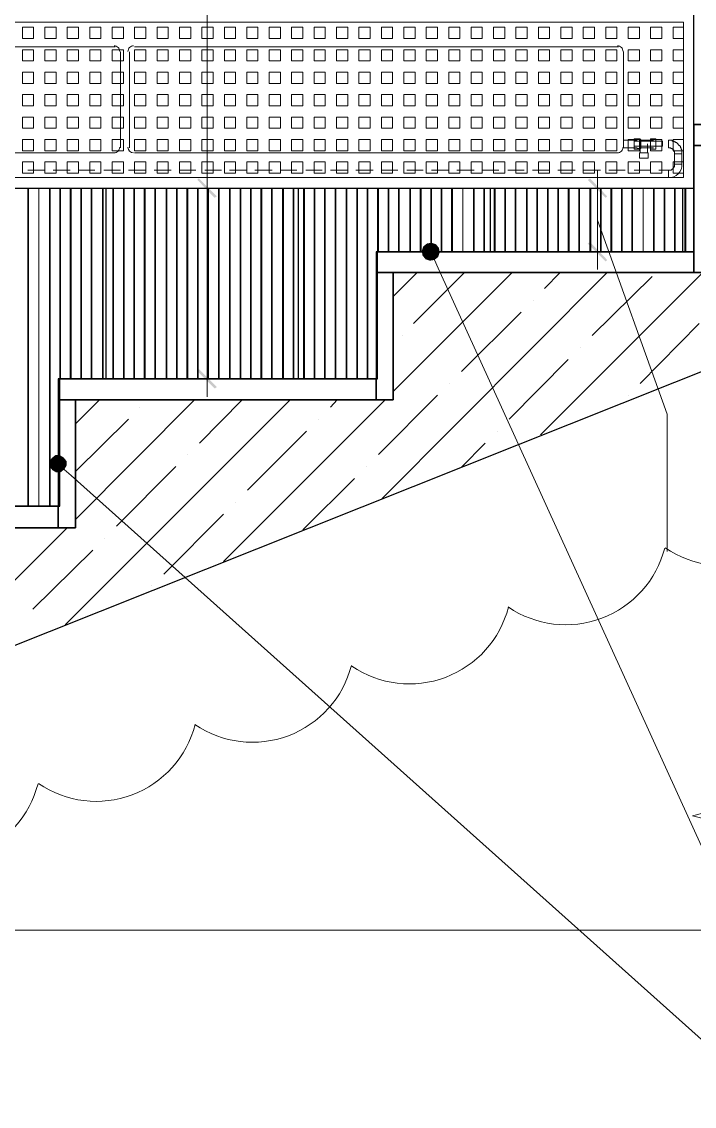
# Model space of a CAD drawing. Header units: millimetres. Extents: x -356862 to 418287, y 0 to 839748.
# Drawn here: x 326148 to 328052, y 775270 to 778339 of the extents above; entities that cross this region are included whole.
import ezdxf

# ---------------------------------------------------------------- set-up
doc = ezdxf.new("R2010")
doc.units = ezdxf.units.MM
doc.layers.add('PDF _Геометрия', color=7, linetype='Continuous', true_color=0xbababa)
doc.layers.add('PDF _Сплошная заливка', color=7, linetype='Continuous', true_color=0xf50000)

msp = doc.modelspace()

# ---------------------------------------------------------------- linework, layer by layer
at = {"layer": 'PDF _Геометрия', "color": 7, "lineweight": 18}
for points in [[(326672.7163, 779417.9256), (326672.7163, 778319.2361)], [(326672.7163, 778418.732), (326672.7163, 777817.5224)], [(326672.7163, 777919.1353), (326672.7163, 777277.7038)], [(327777.7566, 777637.5828), (327777.7566, 777919.1353)], [(326674.8332, 777868.3288), (326621.9098, 777868.3288), (326422.9179, 777868.3288)], [(327756.5872, 777868.3288), (327828.563, 777868.3288)], [(327777.7566, 777777.3006), (327974.6316, 777229.0143), (327974.6316, 776839.4982)], [(327756.5872, 777688.3893), (327828.563, 777688.3893)], [(326405.9824, 777328.5103), (326621.9098, 777328.5103)]]:
    msp.add_lwpolyline(points, dxfattribs=at)
at = {"layer": 'PDF _Геометрия', "color": 150, "lineweight": 30, "true_color": 0x0080ff}
for points in [[(325355.9824, 776608.7522), (325355.9824, 776968.6312), (325654.4703, 776968.6312), (325955.0751, 776968.6312), (326255.68, 776968.6312), (326255.68, 777328.5103), (326556.2848, 777328.5103), (326854.7727, 777328.5103), (327155.3776, 777328.5103), (327155.3776, 777688.3893), (327455.9824, 777688.3893), (327756.5872, 777688.3893), (328050.8413, 777688.3893), (328050.8413, 778048.2683), (328806.5872, 778048.2683), (328806.5872, 778768.0264), (328956.8897, 778768.0264), (328956.8897, 779369.2361), (324754.7727, 779369.2361), (324754.7727, 776608.7522)], [(328050.8413, 777868.3288), (328050.8413, 778367.9256), (324750.5388, 778367.9256), (324750.5388, 777868.3288)]]:
    msp.add_lwpolyline(points, close=True, dxfattribs=at)
at = {"layer": 'PDF _Геометрия', "color": 7, "lineweight": 30}
for points in [[(322699.2284, 775467.724), (321799.5308, 775467.724), (321799.5308, 774849.5788), (331681.3856, 778789.1957), (331681.3856, 779068.6312), (330802.8574, 779068.6312), (330802.8574, 778708.7522), (329901.0429, 778708.7522), (329901.0429, 778348.8732), (329001.3453, 778348.8732), (329001.3453, 777988.9941), (328101.6477, 777988.9941), (328101.6477, 777629.1151), (327199.8332, 777629.1151), (327199.8332, 777269.2361), (326300.1356, 777269.2361), (326300.1356, 776907.2401), (325400.438, 776907.2401), (325400.438, 776547.3611), (324500.7405, 776547.3611), (324500.7405, 776187.482), (323598.9259, 776187.482), (323598.9259, 775827.603), (322699.2284, 775827.603)], [(328950.5388, 778048.2683), (328050.8413, 778048.2683), (328050.8413, 777988.9941), (328950.5388, 777988.9941)], [(328050.8413, 777988.9941), (328050.8413, 777629.1151), (328101.6477, 777629.1151), (328101.6477, 777988.9941)], [(328050.8413, 777688.3893), (327151.1437, 777688.3893), (327151.1437, 777629.1151), (328050.8413, 777629.1151)], [(327151.1437, 777629.1151), (327151.1437, 777269.2361), (327199.8332, 777269.2361), (327199.8332, 777629.1151)], [(327151.1437, 777328.5103), (326251.4461, 777328.5103), (326251.4461, 777269.2361), (327151.1437, 777269.2361)], [(326251.4461, 777269.2361), (326251.4461, 776907.2401), (326300.1356, 776907.2401), (326300.1356, 777269.2361)], [(326251.4461, 776968.6312), (325349.6316, 776968.6312), (325349.6316, 776907.2401), (326251.4461, 776907.2401)]]:
    msp.add_lwpolyline(points, close=True, dxfattribs=at)
at = {"layer": 'PDF _Геометрия', "color": 6, "lineweight": 9}
for points in [[(324750.5388, 777868.3288), (328050.8413, 777868.3288), (328050.8413, 778367.9256), (324750.5388, 778367.9256)], [(324780.1759, 777897.9659), (328021.2042, 777897.9659), (328021.2042, 778338.2885), (324780.1759, 778338.2885)]]:
    msp.add_lwpolyline(points, close=True, dxfattribs=at)
at = {"layer": 'PDF _Геометрия', "color": 6, "lineweight": 5}
for points in [[(326181.5872, 778323.4699), (326181.5872, 778291.7159), (326149.8332, 778291.7159), (326149.8332, 778323.4699)], [(326245.0953, 778323.4699), (326245.0953, 778291.7159), (326213.3413, 778291.7159), (326213.3413, 778323.4699)], [(326308.6034, 778323.4699), (326308.6034, 778291.7159), (326276.8493, 778291.7159), (326276.8493, 778323.4699)], [(326372.1114, 778323.4699), (326372.1114, 778291.7159), (326340.3574, 778291.7159), (326340.3574, 778323.4699)], [(326435.6195, 778323.4699), (326435.6195, 778291.7159), (326403.8655, 778291.7159), (326403.8655, 778323.4699)], [(326499.1276, 778323.4699), (326499.1276, 778291.7159), (326467.3735, 778291.7159), (326467.3735, 778323.4699)], [(326562.6356, 778323.4699), (326562.6356, 778291.7159), (326530.8816, 778291.7159), (326530.8816, 778323.4699)], [(326626.1437, 778323.4699), (326626.1437, 778291.7159), (326594.3897, 778291.7159), (326594.3897, 778323.4699)], [(326689.6518, 778323.4699), (326689.6518, 778291.7159), (326657.8977, 778291.7159), (326657.8977, 778323.4699)], [(326753.1598, 778323.4699), (326753.1598, 778291.7159), (326721.4058, 778291.7159), (326721.4058, 778323.4699)], [(326816.6679, 778323.4699), (326816.6679, 778291.7159), (326784.9138, 778291.7159), (326784.9138, 778323.4699)], [(326880.1759, 778323.4699), (326880.1759, 778291.7159), (326848.4219, 778291.7159), (326848.4219, 778323.4699)], [(326943.684, 778323.4699), (326943.684, 778291.7159), (326911.93, 778291.7159), (326911.93, 778323.4699)], [(327007.1921, 778323.4699), (327007.1921, 778291.7159), (326975.438, 778291.7159), (326975.438, 778323.4699)], [(327070.7001, 778323.4699), (327070.7001, 778291.7159), (327038.9461, 778291.7159), (327038.9461, 778323.4699)], [(327134.2082, 778323.4699), (327134.2082, 778291.7159), (327102.4542, 778291.7159), (327102.4542, 778323.4699)], [(327197.7163, 778323.4699), (327197.7163, 778291.7159), (327165.9622, 778291.7159), (327165.9622, 778323.4699)], [(327261.2243, 778323.4699), (327261.2243, 778291.7159), (327229.4703, 778291.7159), (327229.4703, 778323.4699)], [(327324.7324, 778323.4699), (327324.7324, 778291.7159), (327292.9784, 778291.7159), (327292.9784, 778323.4699)], [(327388.2405, 778323.4699), (327388.2405, 778291.7159), (327356.4864, 778291.7159), (327356.4864, 778323.4699)], [(327451.7485, 778323.4699), (327451.7485, 778291.7159), (327419.9945, 778291.7159), (327419.9945, 778323.4699)], [(327515.2566, 778323.4699), (327515.2566, 778291.7159), (327483.5026, 778291.7159), (327483.5026, 778323.4699)], [(327578.7647, 778323.4699), (327578.7647, 778291.7159), (327547.0106, 778291.7159), (327547.0106, 778323.4699)], [(327642.2727, 778323.4699), (327642.2727, 778291.7159), (327610.5187, 778291.7159), (327610.5187, 778323.4699)], [(327705.7808, 778323.4699), (327705.7808, 778291.7159), (327674.0268, 778291.7159), (327674.0268, 778323.4699)], [(327769.2888, 778323.4699), (327769.2888, 778291.7159), (327737.5348, 778291.7159), (327737.5348, 778323.4699)], [(327832.7969, 778323.4699), (327832.7969, 778291.7159), (327801.0429, 778291.7159), (327801.0429, 778323.4699)], [(327896.305, 778323.4699), (327896.305, 778291.7159), (327864.5509, 778291.7159), (327864.5509, 778323.4699)], [(327959.813, 778323.4699), (327959.813, 778291.7159), (327928.059, 778291.7159), (327928.059, 778323.4699)], [(326181.5872, 778259.9619), (326181.5872, 778228.2078), (326149.8332, 778228.2078), (326149.8332, 778259.9619)], [(326245.0953, 778259.9619), (326245.0953, 778228.2078), (326213.3413, 778228.2078), (326213.3413, 778259.9619)], [(326308.6034, 778259.9619), (326308.6034, 778228.2078), (326276.8493, 778228.2078), (326276.8493, 778259.9619)], [(326372.1114, 778259.9619), (326372.1114, 778228.2078), (326340.3574, 778228.2078), (326340.3574, 778259.9619)], [(326435.6195, 778259.9619), (326435.6195, 778228.2078), (326403.8655, 778228.2078), (326403.8655, 778259.9619)], [(326499.1276, 778259.9619), (326499.1276, 778228.2078), (326467.3735, 778228.2078), (326467.3735, 778259.9619)], [(326562.6356, 778259.9619), (326562.6356, 778228.2078), (326530.8816, 778228.2078), (326530.8816, 778259.9619)], [(326626.1437, 778259.9619), (326626.1437, 778228.2078), (326594.3897, 778228.2078), (326594.3897, 778259.9619)], [(326689.6518, 778259.9619), (326689.6518, 778228.2078), (326657.8977, 778228.2078), (326657.8977, 778259.9619)], [(326753.1598, 778259.9619), (326753.1598, 778228.2078), (326721.4058, 778228.2078), (326721.4058, 778259.9619)], [(326816.6679, 778259.9619), (326816.6679, 778228.2078), (326784.9138, 778228.2078), (326784.9138, 778259.9619)], [(326880.1759, 778259.9619), (326880.1759, 778228.2078), (326848.4219, 778228.2078), (326848.4219, 778259.9619)], [(326943.684, 778259.9619), (326943.684, 778228.2078), (326911.93, 778228.2078), (326911.93, 778259.9619)], [(327007.1921, 778259.9619), (327007.1921, 778228.2078), (326975.438, 778228.2078), (326975.438, 778259.9619)], [(327070.7001, 778259.9619), (327070.7001, 778228.2078), (327038.9461, 778228.2078), (327038.9461, 778259.9619)], [(327134.2082, 778259.9619), (327134.2082, 778228.2078), (327102.4542, 778228.2078), (327102.4542, 778259.9619)], [(327197.7163, 778259.9619), (327197.7163, 778228.2078), (327165.9622, 778228.2078), (327165.9622, 778259.9619)], [(327261.2243, 778259.9619), (327261.2243, 778228.2078), (327229.4703, 778228.2078), (327229.4703, 778259.9619)], [(327324.7324, 778259.9619), (327324.7324, 778228.2078), (327292.9784, 778228.2078), (327292.9784, 778259.9619)], [(327388.2405, 778259.9619), (327388.2405, 778228.2078), (327356.4864, 778228.2078), (327356.4864, 778259.9619)], [(327451.7485, 778259.9619), (327451.7485, 778228.2078), (327419.9945, 778228.2078), (327419.9945, 778259.9619)], [(327515.2566, 778259.9619), (327515.2566, 778228.2078), (327483.5026, 778228.2078), (327483.5026, 778259.9619)], [(327578.7647, 778259.9619), (327578.7647, 778228.2078), (327547.0106, 778228.2078), (327547.0106, 778259.9619)], [(327642.2727, 778259.9619), (327642.2727, 778228.2078), (327610.5187, 778228.2078), (327610.5187, 778259.9619)], [(327705.7808, 778259.9619), (327705.7808, 778228.2078), (327674.0268, 778228.2078), (327674.0268, 778259.9619)], [(327769.2888, 778259.9619), (327769.2888, 778228.2078), (327737.5348, 778228.2078), (327737.5348, 778259.9619)], [(327832.7969, 778259.9619), (327832.7969, 778228.2078), (327801.0429, 778228.2078), (327801.0429, 778259.9619)], [(327896.305, 778259.9619), (327896.305, 778228.2078), (327864.5509, 778228.2078), (327864.5509, 778259.9619)], [(327959.813, 778259.9619), (327959.813, 778228.2078), (327928.059, 778228.2078), (327928.059, 778259.9619)], [(326181.5872, 778196.4538), (326181.5872, 778164.6998), (326149.8332, 778164.6998), (326149.8332, 778196.4538)], [(326245.0953, 778196.4538), (326245.0953, 778164.6998), (326213.3413, 778164.6998), (326213.3413, 778196.4538)], [(326308.6034, 778196.4538), (326308.6034, 778164.6998), (326276.8493, 778164.6998), (326276.8493, 778196.4538)], [(326372.1114, 778196.4538), (326372.1114, 778164.6998), (326340.3574, 778164.6998), (326340.3574, 778196.4538)], [(326435.6195, 778196.4538), (326435.6195, 778164.6998), (326403.8655, 778164.6998), (326403.8655, 778196.4538)], [(326499.1276, 778196.4538), (326499.1276, 778164.6998), (326467.3735, 778164.6998), (326467.3735, 778196.4538)], [(326562.6356, 778196.4538), (326562.6356, 778164.6998), (326530.8816, 778164.6998), (326530.8816, 778196.4538)], [(326626.1437, 778196.4538), (326626.1437, 778164.6998), (326594.3897, 778164.6998), (326594.3897, 778196.4538)], [(326689.6518, 778196.4538), (326689.6518, 778164.6998), (326657.8977, 778164.6998), (326657.8977, 778196.4538)], [(326753.1598, 778196.4538), (326753.1598, 778164.6998), (326721.4058, 778164.6998), (326721.4058, 778196.4538)], [(326816.6679, 778196.4538), (326816.6679, 778164.6998), (326784.9138, 778164.6998), (326784.9138, 778196.4538)], [(326880.1759, 778196.4538), (326880.1759, 778164.6998), (326848.4219, 778164.6998), (326848.4219, 778196.4538)], [(326943.684, 778196.4538), (326943.684, 778164.6998), (326911.93, 778164.6998), (326911.93, 778196.4538)], [(327007.1921, 778196.4538), (327007.1921, 778164.6998), (326975.438, 778164.6998), (326975.438, 778196.4538)], [(327070.7001, 778196.4538), (327070.7001, 778164.6998), (327038.9461, 778164.6998), (327038.9461, 778196.4538)], [(327134.2082, 778196.4538), (327134.2082, 778164.6998), (327102.4542, 778164.6998), (327102.4542, 778196.4538)], [(327197.7163, 778196.4538), (327197.7163, 778164.6998), (327165.9622, 778164.6998), (327165.9622, 778196.4538)], [(327261.2243, 778196.4538), (327261.2243, 778164.6998), (327229.4703, 778164.6998), (327229.4703, 778196.4538)], [(327324.7324, 778196.4538), (327324.7324, 778164.6998), (327292.9784, 778164.6998), (327292.9784, 778196.4538)], [(327388.2405, 778196.4538), (327388.2405, 778164.6998), (327356.4864, 778164.6998), (327356.4864, 778196.4538)], [(327451.7485, 778196.4538), (327451.7485, 778164.6998), (327419.9945, 778164.6998), (327419.9945, 778196.4538)], [(327515.2566, 778196.4538), (327515.2566, 778164.6998), (327483.5026, 778164.6998), (327483.5026, 778196.4538)], [(327578.7647, 778196.4538), (327578.7647, 778164.6998), (327547.0106, 778164.6998), (327547.0106, 778196.4538)], [(327642.2727, 778196.4538), (327642.2727, 778164.6998), (327610.5187, 778164.6998), (327610.5187, 778196.4538)], [(327705.7808, 778196.4538), (327705.7808, 778164.6998), (327674.0268, 778164.6998), (327674.0268, 778196.4538)], [(327769.2888, 778196.4538), (327769.2888, 778164.6998), (327737.5348, 778164.6998), (327737.5348, 778196.4538)], [(327832.7969, 778196.4538), (327832.7969, 778164.6998), (327801.0429, 778164.6998), (327801.0429, 778196.4538)], [(327896.305, 778196.4538), (327896.305, 778164.6998), (327864.5509, 778164.6998), (327864.5509, 778196.4538)], [(327959.813, 778196.4538), (327959.813, 778164.6998), (327928.059, 778164.6998), (327928.059, 778196.4538)], [(326181.5872, 778132.9457), (326181.5872, 778101.1917), (326149.8332, 778101.1917), (326149.8332, 778132.9457)], [(326245.0953, 778132.9457), (326245.0953, 778101.1917), (326213.3413, 778101.1917), (326213.3413, 778132.9457)], [(326308.6034, 778132.9457), (326308.6034, 778101.1917), (326276.8493, 778101.1917), (326276.8493, 778132.9457)], [(326372.1114, 778132.9457), (326372.1114, 778101.1917), (326340.3574, 778101.1917), (326340.3574, 778132.9457)], [(326435.6195, 778132.9457), (326435.6195, 778101.1917), (326403.8655, 778101.1917), (326403.8655, 778132.9457)], [(326499.1276, 778132.9457), (326499.1276, 778101.1917), (326467.3735, 778101.1917), (326467.3735, 778132.9457)], [(326562.6356, 778132.9457), (326562.6356, 778101.1917), (326530.8816, 778101.1917), (326530.8816, 778132.9457)], [(326626.1437, 778132.9457), (326626.1437, 778101.1917), (326594.3897, 778101.1917), (326594.3897, 778132.9457)], [(326689.6518, 778132.9457), (326689.6518, 778101.1917), (326657.8977, 778101.1917), (326657.8977, 778132.9457)], [(326753.1598, 778132.9457), (326753.1598, 778101.1917), (326721.4058, 778101.1917), (326721.4058, 778132.9457)], [(326816.6679, 778132.9457), (326816.6679, 778101.1917), (326784.9138, 778101.1917), (326784.9138, 778132.9457)], [(326880.1759, 778132.9457), (326880.1759, 778101.1917), (326848.4219, 778101.1917), (326848.4219, 778132.9457)], [(326943.684, 778132.9457), (326943.684, 778101.1917), (326911.93, 778101.1917), (326911.93, 778132.9457)], [(327007.1921, 778132.9457), (327007.1921, 778101.1917), (326975.438, 778101.1917), (326975.438, 778132.9457)], [(327070.7001, 778132.9457), (327070.7001, 778101.1917), (327038.9461, 778101.1917), (327038.9461, 778132.9457)], [(327134.2082, 778132.9457), (327134.2082, 778101.1917), (327102.4542, 778101.1917), (327102.4542, 778132.9457)], [(327197.7163, 778132.9457), (327197.7163, 778101.1917), (327165.9622, 778101.1917), (327165.9622, 778132.9457)], [(327261.2243, 778132.9457), (327261.2243, 778101.1917), (327229.4703, 778101.1917), (327229.4703, 778132.9457)], [(327324.7324, 778132.9457), (327324.7324, 778101.1917), (327292.9784, 778101.1917), (327292.9784, 778132.9457)], [(327388.2405, 778132.9457), (327388.2405, 778101.1917), (327356.4864, 778101.1917), (327356.4864, 778132.9457)], [(327451.7485, 778132.9457), (327451.7485, 778101.1917), (327419.9945, 778101.1917), (327419.9945, 778132.9457)], [(327515.2566, 778132.9457), (327515.2566, 778101.1917), (327483.5026, 778101.1917), (327483.5026, 778132.9457)], [(327578.7647, 778132.9457), (327578.7647, 778101.1917), (327547.0106, 778101.1917), (327547.0106, 778132.9457)], [(327642.2727, 778132.9457), (327642.2727, 778101.1917), (327610.5187, 778101.1917), (327610.5187, 778132.9457)], [(327705.7808, 778132.9457), (327705.7808, 778101.1917), (327674.0268, 778101.1917), (327674.0268, 778132.9457)], [(327769.2888, 778132.9457), (327769.2888, 778101.1917), (327737.5348, 778101.1917), (327737.5348, 778132.9457)], [(327832.7969, 778132.9457), (327832.7969, 778101.1917), (327801.0429, 778101.1917), (327801.0429, 778132.9457)], [(327896.305, 778132.9457), (327896.305, 778101.1917), (327864.5509, 778101.1917), (327864.5509, 778132.9457)], [(327959.813, 778132.9457), (327959.813, 778101.1917), (327928.059, 778101.1917), (327928.059, 778132.9457)], [(326181.5872, 778069.4377), (326181.5872, 778037.6836), (326149.8332, 778037.6836), (326149.8332, 778069.4377)], [(326245.0953, 778069.4377), (326245.0953, 778037.6836), (326213.3413, 778037.6836), (326213.3413, 778069.4377)], [(326308.6034, 778069.4377), (326308.6034, 778037.6836), (326276.8493, 778037.6836), (326276.8493, 778069.4377)], [(326372.1114, 778069.4377), (326372.1114, 778037.6836), (326340.3574, 778037.6836), (326340.3574, 778069.4377)], [(326435.6195, 778069.4377), (326435.6195, 778037.6836), (326403.8655, 778037.6836), (326403.8655, 778069.4377)], [(326499.1276, 778069.4377), (326499.1276, 778037.6836), (326467.3735, 778037.6836), (326467.3735, 778069.4377)], [(326562.6356, 778069.4377), (326562.6356, 778037.6836), (326530.8816, 778037.6836), (326530.8816, 778069.4377)], [(326626.1437, 778069.4377), (326626.1437, 778037.6836), (326594.3897, 778037.6836), (326594.3897, 778069.4377)], [(326689.6518, 778069.4377), (326689.6518, 778037.6836), (326657.8977, 778037.6836), (326657.8977, 778069.4377)], [(326753.1598, 778069.4377), (326753.1598, 778037.6836), (326721.4058, 778037.6836), (326721.4058, 778069.4377)], [(326816.6679, 778069.4377), (326816.6679, 778037.6836), (326784.9138, 778037.6836), (326784.9138, 778069.4377)], [(326880.1759, 778069.4377), (326880.1759, 778037.6836), (326848.4219, 778037.6836), (326848.4219, 778069.4377)], [(326943.684, 778069.4377), (326943.684, 778037.6836), (326911.93, 778037.6836), (326911.93, 778069.4377)], [(327007.1921, 778069.4377), (327007.1921, 778037.6836), (326975.438, 778037.6836), (326975.438, 778069.4377)], [(327070.7001, 778069.4377), (327070.7001, 778037.6836), (327038.9461, 778037.6836), (327038.9461, 778069.4377)], [(327134.2082, 778069.4377), (327134.2082, 778037.6836), (327102.4542, 778037.6836), (327102.4542, 778069.4377)], [(327197.7163, 778069.4377), (327197.7163, 778037.6836), (327165.9622, 778037.6836), (327165.9622, 778069.4377)], [(327261.2243, 778069.4377), (327261.2243, 778037.6836), (327229.4703, 778037.6836), (327229.4703, 778069.4377)], [(327324.7324, 778069.4377), (327324.7324, 778037.6836), (327292.9784, 778037.6836), (327292.9784, 778069.4377)], [(327388.2405, 778069.4377), (327388.2405, 778037.6836), (327356.4864, 778037.6836), (327356.4864, 778069.4377)], [(327451.7485, 778069.4377), (327451.7485, 778037.6836), (327419.9945, 778037.6836), (327419.9945, 778069.4377)], [(327515.2566, 778069.4377), (327515.2566, 778037.6836), (327483.5026, 778037.6836), (327483.5026, 778069.4377)], [(327578.7647, 778069.4377), (327578.7647, 778037.6836), (327547.0106, 778037.6836), (327547.0106, 778069.4377)], [(327642.2727, 778069.4377), (327642.2727, 778037.6836), (327610.5187, 778037.6836), (327610.5187, 778069.4377)], [(327705.7808, 778069.4377), (327705.7808, 778037.6836), (327674.0268, 778037.6836), (327674.0268, 778069.4377)], [(327769.2888, 778069.4377), (327769.2888, 778037.6836), (327737.5348, 778037.6836), (327737.5348, 778069.4377)], [(327832.7969, 778069.4377), (327832.7969, 778037.6836), (327801.0429, 778037.6836), (327801.0429, 778069.4377)], [(327896.305, 778069.4377), (327896.305, 778037.6836), (327864.5509, 778037.6836), (327864.5509, 778069.4377)], [(327959.813, 778069.4377), (327959.813, 778037.6836), (327928.059, 778037.6836), (327928.059, 778069.4377)], [(326181.5872, 778005.9296), (326181.5872, 777974.1756), (326149.8332, 777974.1756), (326149.8332, 778005.9296)], [(326245.0953, 778005.9296), (326245.0953, 777974.1756), (326213.3413, 777974.1756), (326213.3413, 778005.9296)], [(326308.6034, 778005.9296), (326308.6034, 777974.1756), (326276.8493, 777974.1756), (326276.8493, 778005.9296)], [(326372.1114, 778005.9296), (326372.1114, 777974.1756), (326340.3574, 777974.1756), (326340.3574, 778005.9296)], [(326435.6195, 778005.9296), (326435.6195, 777974.1756), (326403.8655, 777974.1756), (326403.8655, 778005.9296)], [(326499.1276, 778005.9296), (326499.1276, 777974.1756), (326467.3735, 777974.1756), (326467.3735, 778005.9296)], [(326562.6356, 778005.9296), (326562.6356, 777974.1756), (326530.8816, 777974.1756), (326530.8816, 778005.9296)], [(326626.1437, 778005.9296), (326626.1437, 777974.1756), (326594.3897, 777974.1756), (326594.3897, 778005.9296)], [(326689.6518, 778005.9296), (326689.6518, 777974.1756), (326657.8977, 777974.1756), (326657.8977, 778005.9296)], [(326753.1598, 778005.9296), (326753.1598, 777974.1756), (326721.4058, 777974.1756), (326721.4058, 778005.9296)], [(326816.6679, 778005.9296), (326816.6679, 777974.1756), (326784.9138, 777974.1756), (326784.9138, 778005.9296)], [(326880.1759, 778005.9296), (326880.1759, 777974.1756), (326848.4219, 777974.1756), (326848.4219, 778005.9296)], [(326943.684, 778005.9296), (326943.684, 777974.1756), (326911.93, 777974.1756), (326911.93, 778005.9296)], [(327007.1921, 778005.9296), (327007.1921, 777974.1756), (326975.438, 777974.1756), (326975.438, 778005.9296)], [(327070.7001, 778005.9296), (327070.7001, 777974.1756), (327038.9461, 777974.1756), (327038.9461, 778005.9296)], [(327134.2082, 778005.9296), (327134.2082, 777974.1756), (327102.4542, 777974.1756), (327102.4542, 778005.9296)], [(327197.7163, 778005.9296), (327197.7163, 777974.1756), (327165.9622, 777974.1756), (327165.9622, 778005.9296)], [(327261.2243, 778005.9296), (327261.2243, 777974.1756), (327229.4703, 777974.1756), (327229.4703, 778005.9296)], [(327324.7324, 778005.9296), (327324.7324, 777974.1756), (327292.9784, 777974.1756), (327292.9784, 778005.9296)], [(327388.2405, 778005.9296), (327388.2405, 777974.1756), (327356.4864, 777974.1756), (327356.4864, 778005.9296)], [(327451.7485, 778005.9296), (327451.7485, 777974.1756), (327419.9945, 777974.1756), (327419.9945, 778005.9296)], [(327515.2566, 778005.9296), (327515.2566, 777974.1756), (327483.5026, 777974.1756), (327483.5026, 778005.9296)], [(327578.7647, 778005.9296), (327578.7647, 777974.1756), (327547.0106, 777974.1756), (327547.0106, 778005.9296)], [(327642.2727, 778005.9296), (327642.2727, 777974.1756), (327610.5187, 777974.1756), (327610.5187, 778005.9296)], [(327705.7808, 778005.9296), (327705.7808, 777974.1756), (327674.0268, 777974.1756), (327674.0268, 778005.9296)], [(327769.2888, 778005.9296), (327769.2888, 777974.1756), (327737.5348, 777974.1756), (327737.5348, 778005.9296)], [(327832.7969, 778005.9296), (327832.7969, 777974.1756), (327801.0429, 777974.1756), (327801.0429, 778005.9296)], [(327896.305, 778005.9296), (327896.305, 777974.1756), (327864.5509, 777974.1756), (327864.5509, 778005.9296)], [(327959.813, 778005.9296), (327959.813, 777974.1756), (327928.059, 777974.1756), (327928.059, 778005.9296)], [(326181.5872, 777942.4215), (326181.5872, 777910.6675), (326149.8332, 777910.6675), (326149.8332, 777942.4215)], [(326245.0953, 777942.4215), (326245.0953, 777910.6675), (326213.3413, 777910.6675), (326213.3413, 777942.4215)], [(326308.6034, 777942.4215), (326308.6034, 777910.6675), (326276.8493, 777910.6675), (326276.8493, 777942.4215)], [(326372.1114, 777942.4215), (326372.1114, 777910.6675), (326340.3574, 777910.6675), (326340.3574, 777942.4215)], [(326435.6195, 777942.4215), (326435.6195, 777910.6675), (326403.8655, 777910.6675), (326403.8655, 777942.4215)], [(326499.1276, 777942.4215), (326499.1276, 777910.6675), (326467.3735, 777910.6675), (326467.3735, 777942.4215)], [(326562.6356, 777942.4215), (326562.6356, 777910.6675), (326530.8816, 777910.6675), (326530.8816, 777942.4215)], [(326626.1437, 777942.4215), (326626.1437, 777910.6675), (326594.3897, 777910.6675), (326594.3897, 777942.4215)], [(326689.6518, 777942.4215), (326689.6518, 777910.6675), (326657.8977, 777910.6675), (326657.8977, 777942.4215)], [(326753.1598, 777942.4215), (326753.1598, 777910.6675), (326721.4058, 777910.6675), (326721.4058, 777942.4215)], [(326816.6679, 777942.4215), (326816.6679, 777910.6675), (326784.9138, 777910.6675), (326784.9138, 777942.4215)], [(326880.1759, 777942.4215), (326880.1759, 777910.6675), (326848.4219, 777910.6675), (326848.4219, 777942.4215)], [(326943.684, 777942.4215), (326943.684, 777910.6675), (326911.93, 777910.6675), (326911.93, 777942.4215)], [(327007.1921, 777942.4215), (327007.1921, 777910.6675), (326975.438, 777910.6675), (326975.438, 777942.4215)], [(327070.7001, 777942.4215), (327070.7001, 777910.6675), (327038.9461, 777910.6675), (327038.9461, 777942.4215)], [(327134.2082, 777942.4215), (327134.2082, 777910.6675), (327102.4542, 777910.6675), (327102.4542, 777942.4215)], [(327197.7163, 777942.4215), (327197.7163, 777910.6675), (327165.9622, 777910.6675), (327165.9622, 777942.4215)], [(327261.2243, 777942.4215), (327261.2243, 777910.6675), (327229.4703, 777910.6675), (327229.4703, 777942.4215)], [(327324.7324, 777942.4215), (327324.7324, 777910.6675), (327292.9784, 777910.6675), (327292.9784, 777942.4215)], [(327388.2405, 777942.4215), (327388.2405, 777910.6675), (327356.4864, 777910.6675), (327356.4864, 777942.4215)], [(327451.7485, 777942.4215), (327451.7485, 777910.6675), (327419.9945, 777910.6675), (327419.9945, 777942.4215)], [(327515.2566, 777942.4215), (327515.2566, 777910.6675), (327483.5026, 777910.6675), (327483.5026, 777942.4215)], [(327578.7647, 777942.4215), (327578.7647, 777910.6675), (327547.0106, 777910.6675), (327547.0106, 777942.4215)], [(327642.2727, 777942.4215), (327642.2727, 777910.6675), (327610.5187, 777910.6675), (327610.5187, 777942.4215)], [(327705.7808, 777942.4215), (327705.7808, 777910.6675), (327674.0268, 777910.6675), (327674.0268, 777942.4215)], [(327769.2888, 777942.4215), (327769.2888, 777910.6675), (327737.5348, 777910.6675), (327737.5348, 777942.4215)], [(327832.7969, 777942.4215), (327832.7969, 777910.6675), (327801.0429, 777910.6675), (327801.0429, 777942.4215)], [(327896.305, 777942.4215), (327896.305, 777910.6675), (327864.5509, 777910.6675), (327864.5509, 777942.4215)], [(327959.813, 777942.4215), (327959.813, 777910.6675), (327928.059, 777910.6675), (327928.059, 777942.4215)]]:
    msp.add_lwpolyline(points, close=True, dxfattribs=at)
for points in [[(328021.2042, 778291.7159), (327991.5671, 778291.7159), (327991.5671, 778323.4699), (328021.2042, 778323.4699)], [(328021.2042, 778228.2078), (327991.5671, 778228.2078), (327991.5671, 778259.9619), (328021.2042, 778259.9619)], [(328021.2042, 778164.6998), (327991.5671, 778164.6998), (327991.5671, 778196.4538), (328021.2042, 778196.4538)], [(328021.2042, 778101.1917), (327991.5671, 778101.1917), (327991.5671, 778132.9457), (328021.2042, 778132.9457)], [(328021.2042, 778037.6836), (327991.5671, 778037.6836), (327991.5671, 778069.4377), (328021.2042, 778069.4377)], [(328021.2042, 777974.1756), (327991.5671, 777974.1756), (327991.5671, 778005.9296), (328021.2042, 778005.9296)], [(328021.2042, 777910.6675), (327991.5671, 777910.6675), (327991.5671, 777942.4215), (328021.2042, 777942.4215)]]:
    msp.add_lwpolyline(points, dxfattribs=at)
at = {"layer": 'PDF _Геометрия', "lineweight": 5}
for points in [[(326412.3332, 778268.4296), (325040.559, 778268.4296)], [(327837.0308, 778268.4296), (326467.3735, 778268.4296)], [(326427.1518, 777982.6433), (326427.1518, 778253.6111)], [(326452.555, 778253.6111), (326452.555, 777982.6433)], [(327851.8493, 777982.6433), (327851.8493, 778253.6111)], [(325040.559, 777967.8248), (326412.3332, 777967.8248)], [(326467.3735, 777967.8248), (327837.0308, 777967.8248)], [(327168.0792, 776989.8006), (327805.2768, 777629.1151)], [(327199.8332, 777561.3732), (327267.5751, 777629.1151)], [(327199.8332, 777292.5224), (327536.4259, 777629.1151)], [(327256.9905, 777485.1635), (327400.9421, 777629.1151)], [(327616.8695, 777169.7401), (328076.2445, 777629.1151)], [(327627.4542, 777584.6594), (327671.9098, 777629.1151)], [(327762.938, 777451.2925), (327932.2929, 777618.5304)], [(327595.7001, 777550.7885), (327595.7001, 777550.7885)], [(327392.4743, 777349.6796), (327561.8292, 777516.9175)], [(327898.4219, 777315.8086), (328065.6598, 777485.1635)], [(327225.2364, 777451.2925), (327225.2364, 777451.2925)], [(327729.0671, 777417.4215), (327729.0671, 777417.4215)], [(327527.9582, 777214.1957), (327695.1961, 777383.5506)], [(327358.6034, 777315.8086), (327358.6034, 777315.8086)], [(327157.4945, 777114.6998), (327324.7324, 777281.9377)], [(327864.5509, 777281.9377), (327864.5509, 777281.9377)], [(326270.4985, 776632.0385), (326907.6961, 777269.2361)], [(326300.1356, 777201.4941), (326367.8776, 777269.2361)], [(326300.1356, 776930.5264), (326636.7284, 777269.2361)], [(326482.1921, 777248.0667), (326482.1921, 777248.0667)], [(326651.5469, 777146.4538), (326772.2122, 777269.2361)], [(326719.2888, 776811.978), (327176.5469, 777269.2361)], [(327022.0106, 777248.0667), (327041.063, 777269.2361)], [(326300.1356, 777066.0103), (326450.438, 777214.1957)], [(326988.1397, 777214.1957), (326988.1397, 777214.1957)], [(326787.0308, 777013.0869), (326954.2687, 777180.3248)], [(327494.0872, 777180.3248), (327494.0872, 777180.3248)], [(327392.4743, 777078.7119), (327460.2163, 777146.4538)], [(326617.6759, 777114.6998), (326617.6759, 777114.6998)], [(326416.5671, 776911.474), (326583.805, 777080.8288)], [(327123.6235, 777080.8288), (327123.6235, 777080.8288)], [(326943.684, 776900.8893), (327089.7526, 777046.9578)], [(326753.1598, 776979.2159), (326753.1598, 776979.2159)], [(326549.934, 776775.9901), (326719.2888, 776945.3449)], [(325823.8251, 776454.2159), (326276.8493, 776907.2401)], [(326382.6961, 776877.603), (326382.6961, 776877.603)], [(326179.4703, 776676.4941), (326348.8251, 776843.732)], [(326516.063, 776744.2361), (326516.063, 776744.2361)]]:
    msp.add_lwpolyline(points, dxfattribs=at)
at = {"layer": 'PDF _Геометрия', "color": 252, "lineweight": 5, "true_color": 0x989898}
for points in [[(327889.9542, 778003.8127), (327851.8493, 778003.8127)], [(327851.8493, 777982.6433), (327889.9542, 777982.6433)], [(326213.3413, 777919.1353), (326164.6518, 777919.1353)], [(326285.3171, 777919.1353), (326236.6276, 777919.1353)], [(326355.1759, 777919.1353), (326308.6034, 777919.1353)], [(326427.1518, 777919.1353), (326380.5792, 777919.1353)], [(326499.1276, 777919.1353), (326450.438, 777919.1353)], [(326571.1034, 777919.1353), (326522.4138, 777919.1353)], [(326640.9622, 777919.1353), (326594.3897, 777919.1353)], [(326712.938, 777919.1353), (326666.3655, 777919.1353)], [(326784.9138, 777919.1353), (326736.2243, 777919.1353)], [(326856.8897, 777919.1353), (326808.2001, 777919.1353)], [(326926.7485, 777919.1353), (326880.1759, 777919.1353)], [(326998.7243, 777919.1353), (326952.1518, 777919.1353)], [(327070.7001, 777919.1353), (327022.0106, 777919.1353)], [(327142.6759, 777919.1353), (327093.9864, 777919.1353)], [(327212.5348, 777919.1353), (327165.9622, 777919.1353)], [(327284.5106, 777919.1353), (327237.938, 777919.1353)], [(327356.4864, 777919.1353), (327307.7969, 777919.1353)], [(327428.4622, 777919.1353), (327379.7727, 777919.1353)], [(327498.3211, 777919.1353), (327451.7485, 777919.1353)], [(327570.2969, 777919.1353), (327523.7243, 777919.1353)], [(327642.2727, 777919.1353), (327593.5832, 777919.1353)], [(327714.2485, 777919.1353), (327665.559, 777919.1353)], [(327786.2243, 777919.1353), (327737.5348, 777919.1353)], [(327856.0832, 777919.1353), (327809.5106, 777919.1353)], [(327928.059, 777919.1353), (327881.4864, 777919.1353)], [(327951.3453, 777897.9659), (327978.8655, 777897.9659), (327978.8655, 777908.5506), (327978.8655, 777919.1353), (327951.3453, 777919.1353)], [(326164.6518, 777897.9659), (326213.3413, 777897.9659)], [(326236.6276, 777897.9659), (326285.3171, 777897.9659)], [(326308.6034, 777897.9659), (326355.1759, 777897.9659)], [(326380.5792, 777897.9659), (326427.1518, 777897.9659)], [(326450.438, 777897.9659), (326499.1276, 777897.9659)], [(326522.4138, 777897.9659), (326571.1034, 777897.9659)], [(326594.3897, 777897.9659), (326640.9622, 777897.9659)], [(326666.3655, 777897.9659), (326712.938, 777897.9659)], [(326736.2243, 777897.9659), (326784.9138, 777897.9659)], [(326808.2001, 777897.9659), (326856.8897, 777897.9659)], [(326880.1759, 777897.9659), (326926.7485, 777897.9659)], [(326952.1518, 777897.9659), (326998.7243, 777897.9659)], [(327022.0106, 777897.9659), (327070.7001, 777897.9659)], [(327093.9864, 777897.9659), (327142.6759, 777897.9659)], [(327165.9622, 777897.9659), (327212.5348, 777897.9659)], [(327237.938, 777897.9659), (327284.5106, 777897.9659)], [(327307.7969, 777897.9659), (327356.4864, 777897.9659)], [(327379.7727, 777897.9659), (327428.4622, 777897.9659)], [(327451.7485, 777897.9659), (327498.3211, 777897.9659)], [(327523.7243, 777897.9659), (327570.2969, 777897.9659)], [(327593.5832, 777897.9659), (327642.2727, 777897.9659)], [(327665.559, 777897.9659), (327714.2485, 777897.9659)], [(327737.5348, 777897.9659), (327786.2243, 777897.9659)], [(327809.5106, 777897.9659), (327856.0832, 777897.9659)], [(327881.4864, 777897.9659), (327928.059, 777897.9659)]]:
    msp.add_lwpolyline(points, dxfattribs=at)
at = {"layer": 'PDF _Геометрия', "color": 1, "lineweight": 5}
for points in [[(327881.4864, 778008.0465), (327898.4219, 778008.0465), (327898.4219, 778001.6957), (327898.4219, 777986.8772), (327898.4219, 777978.4094), (327881.4864, 777978.4094), (327881.4864, 777986.8772), (327881.4864, 778001.6957)], [(327928.059, 777978.4094), (327928.059, 777986.8772), (327928.059, 778001.6957), (327928.059, 778008.0465), (327942.8776, 778008.0465), (327942.8776, 778001.6957), (327942.8776, 777986.8772), (327942.8776, 777978.4094)], [(327896.305, 777967.8248), (327896.305, 777953.0062), (327921.7082, 777953.0062), (327921.7082, 777967.8248)]]:
    msp.add_lwpolyline(points, close=True, dxfattribs=at)
for points in [[(327898.4219, 777986.8772), (327881.4864, 777986.8772), (327961.93, 777986.8772), (327961.93, 777993.228), (327961.93, 778001.6957), (327881.4864, 778001.6957), (327898.4219, 778001.6957)], [(327889.9542, 777980.5264), (327900.5388, 777980.5264), (327900.5388, 777993.228), (327900.5388, 778005.9296), (327889.9542, 778005.9296)], [(327898.4219, 777984.7603), (327898.4219, 777967.8248)], [(327936.5268, 778003.8127), (327900.5388, 778003.8127)], [(327900.5388, 777982.6433), (327936.5268, 777982.6433)], [(327919.5913, 777967.8248), (327919.5913, 777993.228)], [(327942.8776, 778001.6957), (327928.059, 778001.6957)], [(327942.8776, 777986.8772), (327928.059, 777986.8772)], [(327978.8655, 778001.6957), (327978.8655, 778003.8127), (327978.8655, 777982.6433), (327980.9824, 777982.6433), (327983.0993, 777982.6433), (327985.2163, 777982.6433), (327985.2163, 777980.5264), (327987.3332, 777980.5264), (327989.4501, 777980.5264), (327989.4501, 777978.4094), (327991.5671, 777978.4094), (327991.5671, 777976.2925), (327993.684, 777976.2925), (327993.684, 777974.1756), (327993.684, 777972.0586), (327995.8009, 777972.0586), (327995.8009, 777969.9417), (327995.8009, 777967.8248), (327995.8009, 777965.7078), (328016.9703, 777965.7078), (328016.9703, 777967.8248), (328016.9703, 777969.9417), (328016.9703, 777972.0586), (328016.9703, 777974.1756), (328016.9703, 777976.2925), (328014.8534, 777978.4094), (328014.8534, 777980.5264), (328014.8534, 777982.6433), (328012.7364, 777982.6433), (328012.7364, 777984.7603), (328012.7364, 777986.8772), (328010.6195, 777986.8772), (328010.6195, 777988.9941), (328008.5026, 777988.9941), (328008.5026, 777991.1111), (328006.3856, 777991.1111), (328006.3856, 777993.228), (328004.2687, 777993.228), (328004.2687, 777995.3449), (328002.1518, 777995.3449), (328002.1518, 777997.4619), (328000.0348, 777997.4619), (327997.9179, 777999.5788), (327995.8009, 777999.5788), (327993.684, 778001.6957), (327991.5671, 778001.6957), (327989.4501, 778001.6957), (327989.4501, 778003.8127), (327987.3332, 778003.8127), (327985.2163, 778003.8127), (327983.0993, 778003.8127), (327980.9824, 778003.8127), (327978.8655, 778003.8127)]]:
    msp.add_lwpolyline(points, dxfattribs=at)
at = {"layer": 'PDF _Геометрия', "color": 252, "lineweight": 5, "true_color": 0x989898}
msp.add_lwpolyline([(327995.8009, 777936.0707), (328006.3856, 777936.0707), (328016.9703, 777936.0707), (328016.9703, 777965.7078), (328006.3856, 777965.7078), (327995.8009, 777965.7078)], close=True, dxfattribs=at)
at = {"layer": 'PDF _Геометрия', "color": 1, "lineweight": 5}
msp.add_lwpolyline([(328016.9703, 777936.0707), (327995.8009, 777936.0707), (327995.8009, 777933.9538), (327995.8009, 777931.8369), (327995.8009, 777929.7199), (327993.684, 777927.603), (327993.684, 777925.4861), (327991.5671, 777925.4861), (327991.5671, 777923.3691), (327989.4501, 777923.3691), (327989.4501, 777921.2522), (327987.3332, 777921.2522), (327987.3332, 777919.1353), (327985.2163, 777919.1353), (327983.0993, 777919.1353), (327980.9824, 777919.1353), (327978.8655, 777919.1353), (327978.8655, 777897.9659, 0.449066064)], format="xyb", close=True, dxfattribs=at)
at = {"layer": 'PDF _Геометрия', "color": 84, "lineweight": 20, "true_color": 0x269900}
msp.add_lwpolyline([(324750.5388, 777868.3288), (328050.8413, 777868.3288), (328050.8413, 777688.3893), (327151.1437, 777688.3893), (327151.1437, 777328.5103), (326251.4461, 777328.5103), (326251.4461, 776968.6312), (325349.6316, 776968.6312), (325349.6316, 776608.7522), (324750.5388, 776608.7522)], close=True, dxfattribs=at)
at = {"layer": 'PDF _Геометрия', "color": 254, "lineweight": 5, "true_color": 0xdcdcdc}
for points in [[(326164.6518, 776968.6312), (326164.6518, 777868.3288)], [(326196.4058, 776968.6312), (326196.4058, 777868.3288)], [(326228.1598, 776968.6312), (326228.1598, 777868.3288)], [(326257.7969, 777328.5103), (326257.7969, 777868.3288)], [(326285.3171, 777328.5103), (326285.3171, 777868.3288)], [(326314.9542, 777328.5103), (326314.9542, 777868.3288)], [(326344.5913, 777328.5103), (326344.5913, 777868.3288)], [(326378.4622, 777328.5103), (326378.4622, 777868.3288)], [(326408.0993, 777328.5103), (326408.0993, 777868.3288)], [(326437.7364, 777328.5103), (326437.7364, 777868.3288)], [(326465.2566, 777328.5103), (326465.2566, 777868.3288)], [(326494.8937, 777328.5103), (326494.8937, 777868.3288)], [(326524.5308, 777328.5103), (326524.5308, 777868.3288)], [(326558.4018, 777328.5103), (326558.4018, 777868.3288)], [(326588.0388, 777328.5103), (326588.0388, 777868.3288)], [(326617.6759, 777328.5103), (326617.6759, 777868.3288)], [(326645.1961, 777328.5103), (326645.1961, 777868.3288)], [(326674.8332, 777328.5103), (326674.8332, 777868.3288)], [(326704.4703, 777328.5103), (326704.4703, 777868.3288)], [(326738.3413, 777328.5103), (326738.3413, 777868.3288)], [(326767.9784, 777328.5103), (326767.9784, 777868.3288)], [(326795.4985, 777328.5103), (326795.4985, 777868.3288)], [(326825.1356, 777328.5103), (326825.1356, 777868.3288)], [(326854.7727, 777328.5103), (326854.7727, 777868.3288)], [(326888.6437, 777328.5103), (326888.6437, 777868.3288)], [(326918.2808, 777328.5103), (326918.2808, 777868.3288)], [(326947.9179, 777328.5103), (326947.9179, 777868.3288)], [(326975.438, 777328.5103), (326975.438, 777868.3288)], [(327005.0751, 777328.5103), (327005.0751, 777868.3288)], [(327034.7122, 777328.5103), (327034.7122, 777868.3288)], [(327068.5832, 777328.5103), (327068.5832, 777868.3288)], [(327098.2203, 777328.5103), (327098.2203, 777868.3288)], [(327127.8574, 777328.5103), (327127.8574, 777868.3288)], [(327155.3776, 777508.4498), (327155.3776, 777868.3288)], [(327185.0147, 777688.3893), (327185.0147, 777868.3288)], [(327214.6518, 777688.3893), (327214.6518, 777868.3288)], [(327248.5227, 777688.3893), (327248.5227, 777868.3288)], [(327278.1598, 777688.3893), (327278.1598, 777868.3288)], [(327307.7969, 777688.3893), (327307.7969, 777868.3288)], [(327335.3171, 777688.3893), (327335.3171, 777868.3288)], [(327364.9542, 777688.3893), (327364.9542, 777868.3288)], [(327396.7082, 777688.3893), (327396.7082, 777868.3288)], [(327428.4622, 777688.3893), (327428.4622, 777868.3288)], [(327458.0993, 777688.3893), (327458.0993, 777868.3288)], [(327485.6195, 777688.3893), (327485.6195, 777868.3288)], [(327515.2566, 777688.3893), (327515.2566, 777868.3288)], [(327544.8937, 777688.3893), (327544.8937, 777868.3288)], [(327578.7647, 777688.3893), (327578.7647, 777868.3288)], [(327608.4018, 777688.3893), (327608.4018, 777868.3288)], [(327638.0388, 777688.3893), (327638.0388, 777868.3288)], [(327665.559, 777688.3893), (327665.559, 777868.3288)], [(327695.1961, 777688.3893), (327695.1961, 777868.3288)], [(327724.8332, 777688.3893), (327724.8332, 777868.3288)], [(327758.7042, 777688.3893), (327758.7042, 777868.3288)], [(327788.3413, 777688.3893), (327788.3413, 777868.3288)], [(327817.9784, 777688.3893), (327817.9784, 777868.3288)], [(327845.4985, 777688.3893), (327845.4985, 777868.3288)], [(327875.1356, 777688.3893), (327875.1356, 777868.3288)], [(327906.8897, 777688.3893), (327906.8897, 777868.3288)], [(327938.6437, 777688.3893), (327938.6437, 777868.3288)], [(327968.2808, 777688.3893), (327968.2808, 777868.3288)], [(327995.8009, 777688.3893), (327995.8009, 777868.3288)], [(328025.438, 777688.3893), (328025.438, 777868.3288)]]:
    msp.add_lwpolyline(points, dxfattribs=at)
for points in [[(326166.7687, 777868.3288), (326166.7687, 776968.6312)], [(326196.4058, 777868.3288), (326196.4058, 776968.6312)], [(326226.0429, 777868.3288), (326226.0429, 776968.6312)], [(326255.68, 777868.3288), (326255.68, 777328.5103)], [(326287.434, 777868.3288), (326287.434, 777328.5103)], [(326317.0711, 777868.3288), (326317.0711, 777328.5103)], [(326346.7082, 777868.3288), (326346.7082, 777328.5103)], [(326376.3453, 777868.3288), (326376.3453, 777328.5103)], [(326405.9824, 777868.3288), (326405.9824, 777328.5103)], [(326435.6195, 777868.3288), (326435.6195, 777328.5103)], [(326467.3735, 777868.3288), (326467.3735, 777328.5103)], [(326497.0106, 777868.3288), (326497.0106, 777328.5103)], [(326526.6477, 777868.3288), (326526.6477, 777328.5103)], [(326556.2848, 777868.3288), (326556.2848, 777328.5103)], [(326585.9219, 777868.3288), (326585.9219, 777328.5103)], [(326615.559, 777868.3288), (326615.559, 777328.5103)], [(326647.313, 777868.3288), (326647.313, 777328.5103)], [(326676.9501, 777868.3288), (326676.9501, 777328.5103)], [(326706.5872, 777868.3288), (326706.5872, 777328.5103)], [(326736.2243, 777868.3288), (326736.2243, 777328.5103)], [(326765.8614, 777868.3288), (326765.8614, 777328.5103)], [(326797.6155, 777868.3288), (326797.6155, 777328.5103)], [(326827.2526, 777868.3288), (326827.2526, 777328.5103)], [(326856.8897, 777868.3288), (326856.8897, 777328.5103)], [(326886.5268, 777868.3288), (326886.5268, 777328.5103)], [(326916.1638, 777868.3288), (326916.1638, 777328.5103)], [(326945.8009, 777868.3288), (326945.8009, 777328.5103)], [(326977.555, 777868.3288), (326977.555, 777328.5103)], [(327007.1921, 777868.3288), (327007.1921, 777328.5103)], [(327036.8292, 777868.3288), (327036.8292, 777328.5103)], [(327066.4663, 777868.3288), (327066.4663, 777328.5103)], [(327096.1034, 777868.3288), (327096.1034, 777328.5103)], [(327125.7405, 777868.3288), (327125.7405, 777328.5103)], [(327157.4945, 777868.3288), (327157.4945, 777688.3893)], [(327187.1316, 777868.3288), (327187.1316, 777688.3893)], [(327216.7687, 777868.3288), (327216.7687, 777688.3893)], [(327246.4058, 777868.3288), (327246.4058, 777688.3893)], [(327276.0429, 777868.3288), (327276.0429, 777688.3893)], [(327305.68, 777868.3288), (327305.68, 777688.3893)], [(327337.434, 777868.3288), (327337.434, 777688.3893)], [(327367.0711, 777868.3288), (327367.0711, 777688.3893)], [(327396.7082, 777868.3288), (327396.7082, 777688.3893)], [(327426.3453, 777868.3288), (327426.3453, 777688.3893)], [(327455.9824, 777868.3288), (327455.9824, 777688.3893)], [(327487.7364, 777868.3288), (327487.7364, 777688.3893)], [(327517.3735, 777868.3288), (327517.3735, 777688.3893)], [(327547.0106, 777868.3288), (327547.0106, 777688.3893)], [(327576.6477, 777868.3288), (327576.6477, 777688.3893)], [(327606.2848, 777868.3288), (327606.2848, 777688.3893)], [(327635.9219, 777868.3288), (327635.9219, 777688.3893)], [(327667.6759, 777868.3288), (327667.6759, 777688.3893)], [(327697.313, 777868.3288), (327697.313, 777688.3893)], [(327726.9501, 777868.3288), (327726.9501, 777688.3893)], [(327756.5872, 777868.3288), (327756.5872, 777688.3893)], [(327786.2243, 777868.3288), (327786.2243, 777688.3893)], [(327815.8614, 777868.3288), (327815.8614, 777688.3893)], [(327847.6155, 777868.3288), (327847.6155, 777688.3893)], [(327877.2526, 777868.3288), (327877.2526, 777688.3893)], [(327906.8897, 777868.3288), (327906.8897, 777688.3893)], [(327936.5268, 777868.3288), (327936.5268, 777688.3893)], [(327966.1638, 777868.3288), (327966.1638, 777688.3893)], [(327997.9179, 777868.3288), (327997.9179, 777688.3893)], [(328027.555, 777868.3288), (328027.555, 777688.3893)]]:
    msp.add_lwpolyline(points, close=True, dxfattribs=at)
at = {"layer": 'PDF _Геометрия', "color": 150, "lineweight": 30, "true_color": 0x0080ff}
for points in [[(326386.93, 777328.5103), (326386.93, 777868.3288)], [(326930.9824, 777328.5103), (326930.9824, 777868.3288)], [(327475.0348, 777688.3893), (327475.0348, 777868.3288)], [(328019.0872, 777688.3893), (328019.0872, 777868.3288)]]:
    msp.add_lwpolyline(points, dxfattribs=at)
at = {"layer": 'PDF _Геометрия', "color": 251, "lineweight": 20, "true_color": 0x545454}
for points in [[(327316.2647, 777665.103), (327326.8493, 777641.8167), (328493.2808, 775082.4417)], [(326268.3816, 777072.3611), (326287.434, 777055.4256), (328493.2808, 775082.4417), (328584.309, 775082.4417), (332665.7606, 775082.4417)]]:
    msp.add_lwpolyline(points, dxfattribs=at)
at = {"layer": 'PDF _Геометрия', "color": 7, "lineweight": 5}
for points in [[(328190.559, 777400.4861), (328190.559, 777313.6917), (328190.559, 776128.2078), (328046.6074, 776092.2199), (328334.5106, 776020.2441), (328190.559, 775984.2562), (328190.559, 774796.6554), (328190.559, 774709.8611)], [(328190.559, 775768.3288), (324750.5388, 775768.3288)]]:
    msp.add_lwpolyline(points, dxfattribs=at)
at = {"layer": 'PDF _Геометрия', "lineweight": 5}
for centre, start, end in [((326409.4324, 778255.1584), 359.9999572, 90.0000428), ((326464.4748, 778255.1584), 89.9999572, 180.0000428), ((327834.187, 778255.1584), 359.9999572, 90.0000428), ((326409.4324, 777984.1799), 270, 0.0000428), ((326464.4748, 777984.1799), 179.9999572, 269.9999572), ((327834.187, 777984.1799), 270, 0.0000428)]:
    msp.add_arc(centre, 15.877, start, end, dxfattribs=at)
at = {"layer": 'PDF _Геометрия', "color": 1, "lineweight": 20}
for centre in [(328132.6878, 777088.6799), (327688.1131, 776921.4355), (327245.6552, 776754.1901), (326801.0805, 776589.0627), (326358.6237, 776421.8183), (325914.049, 776254.5739)]:
    msp.add_arc(centre, 288.962, 235.6293213, 345.6298892, dxfattribs=at)
at = {"layer": 'PDF _Сплошная заливка', "color": 7, "transparency": 33554559}
for points in [[(326649.43, 777895.849), (326645.1961, 777891.6151), (326700.2364, 777845.0425)], [(326700.2364, 777845.0425), (326645.1961, 777891.6151), (326649.43, 777895.849)], [(326645.1961, 777891.6151), (326700.2364, 777845.0425), (326693.8856, 777840.8086)], [(326693.8856, 777840.8086), (326700.2364, 777845.0425), (326645.1961, 777891.6151)], [(327805.2768, 777845.0425), (327750.2364, 777891.6151), (327756.5872, 777895.849)], [(327801.0429, 777840.8086), (327805.2768, 777845.0425), (327750.2364, 777891.6151)], [(327756.5872, 777715.9094), (327750.2364, 777711.6756), (327805.2768, 777665.103)], [(327750.2364, 777711.6756), (327805.2768, 777665.103), (327801.0429, 777660.8691)], [(326649.43, 777356.0304), (326645.1961, 777349.6796), (326700.2364, 777305.224)], [(326645.1961, 777349.6796), (326700.2364, 777305.224), (326693.8856, 777300.9901)]]:
    msp.add_solid(points, dxfattribs=at)
at = {"layer": 'PDF _Сплошная заливка', "color": 251, "true_color": 0x545454, "transparency": 33554559}
for points in [[(327284.5106, 777703.2078), (327305.68, 777688.3893), (327280.2768, 777690.5062)], [(327295.0953, 777711.6756), (327284.5106, 777703.2078), (327305.68, 777688.3893)], [(327305.68, 777688.3893), (327307.7969, 777713.7925), (327295.0953, 777711.6756)], [(327320.4985, 777709.5586), (327305.68, 777688.3893), (327307.7969, 777713.7925)], [(327328.9663, 777698.974), (327320.4985, 777709.5586), (327305.68, 777688.3893)], [(327305.68, 777688.3893), (327280.2768, 777690.5062), (327282.3937, 777677.8046)], [(327282.3937, 777677.8046), (327290.8614, 777667.2199), (327305.68, 777688.3893)], [(327290.8614, 777667.2199), (327305.68, 777688.3893), (327303.563, 777662.9861)], [(327305.68, 777688.3893), (327303.563, 777662.9861), (327316.2647, 777665.103)], [(327305.68, 777688.3893), (327331.0832, 777686.2724), (327328.9663, 777698.974)], [(327316.2647, 777665.103), (327326.8493, 777673.5707), (327305.68, 777688.3893)], [(327326.8493, 777673.5707), (327305.68, 777688.3893), (327331.0832, 777686.2724)], [(326232.3937, 777104.1151), (326226.0429, 777093.5304), (326251.4461, 777087.1796)], [(326226.0429, 777093.5304), (326251.4461, 777087.1796), (326226.0429, 777080.8288)], [(326251.4461, 777087.1796), (326242.9784, 777112.5828), (326232.3937, 777104.1151)], [(326255.68, 777112.5828), (326251.4461, 777087.1796), (326242.9784, 777112.5828)], [(326266.2647, 777106.232), (326255.68, 777112.5828), (326251.4461, 777087.1796)], [(326251.4461, 777087.1796), (326274.7324, 777095.6474), (326266.2647, 777106.232)], [(326274.7324, 777082.9457), (326251.4461, 777087.1796), (326274.7324, 777095.6474)], [(326251.4461, 777087.1796), (326226.0429, 777080.8288), (326234.5106, 777070.2441)], [(326234.5106, 777070.2441), (326245.0953, 777063.8933), (326251.4461, 777087.1796)], [(326245.0953, 777063.8933), (326251.4461, 777087.1796), (326257.7969, 777063.8933)], [(326251.4461, 777087.1796), (326257.7969, 777063.8933), (326268.3816, 777072.3611)], [(326268.3816, 777072.3611), (326274.7324, 777082.9457), (326251.4461, 777087.1796)]]:
    msp.add_solid(points, dxfattribs=at)

doc.saveas('drawing.dxf')
